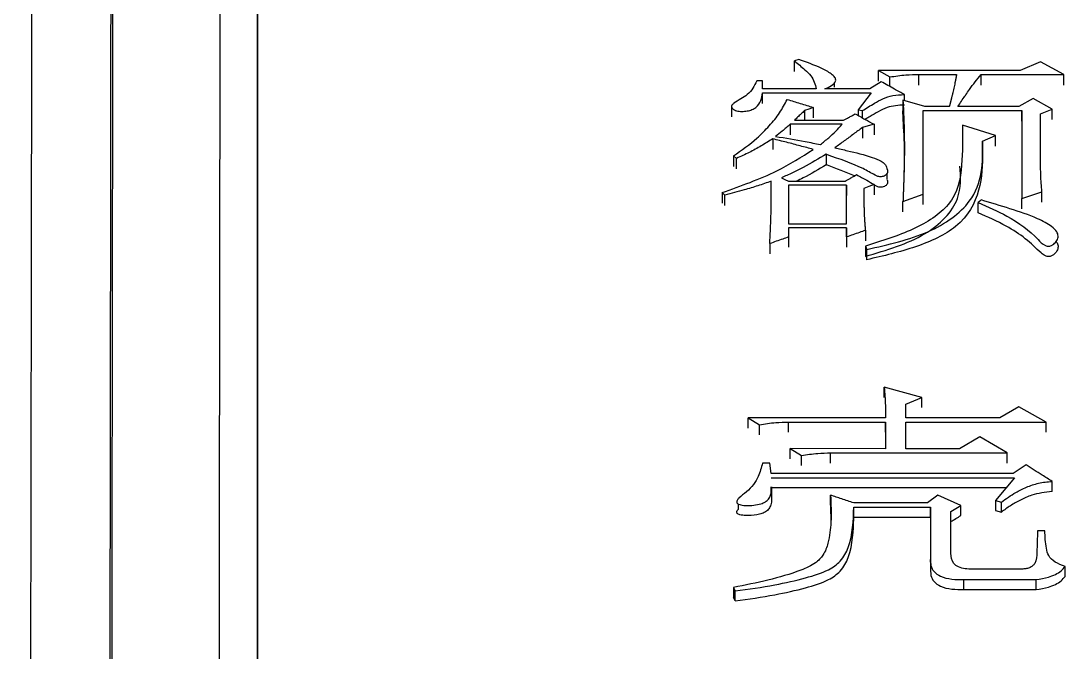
# Model space of a CAD drawing. Header units: millimetres. Extents: x 2028 to 4172, y 863 to 2379.
# Drawn here: x 2522.61 to 2530.41, y 2205.92 to 2210.64 of the extents above; entities that cross this region are included whole.
import ezdxf

# ---------------------------------------------------------------- set-up
doc = ezdxf.new("R2010")
doc.units = ezdxf.units.MM

msp = doc.modelspace()

# ---------------------------------------------------------------- linework, layer by layer
at = {"color": 7, "linetype": 'Continuous', "lineweight": 25}
for p, q in [((2528.4188, 2210.354), (2528.3864, 2210.3422)), ((2528.3864, 2210.2633), (2528.3864, 2210.3422)), ((2530.2253, 2210.3362), (2530.0738, 2210.2706)), ((2530.3984, 2210.2408), (2530.2253, 2210.3362)), ((2529.0137, 2210.2706), (2529.1003, 2210.2229)), ((2530.0738, 2210.2706), (2529.0137, 2210.2706)), ((2529.0137, 2210.1918), (2529.0137, 2210.2706)), ((2528.1484, 2210.193), (2528.1051, 2210.193)), ((2528.1484, 2210.1331), (2528.1484, 2210.193)), ((2528.6848, 2210.2234), (2528.6848, 2210.2253)), ((2528.6848, 2210.1461), (2528.6848, 2210.181)), ((2529.0354, 2210.187), (2528.9488, 2210.1331)), ((2529.1003, 2210.1511), (2529.1003, 2210.2229)), ((2529.3166, 2210.2408), (2529.5979, 2210.2408)), ((2529.3166, 2210.162), (2529.3166, 2210.2408)), ((2529.7818, 2210.2408), (2530.3984, 2210.2408)), ((2530.3984, 2210.162), (2530.3984, 2210.2408)), ((2528.5486, 2210.1331), (2528.1484, 2210.1331)), ((2528.1484, 2210.0246), (2528.1484, 2210.1032)), ((2528.9488, 2210.1331), (2528.6135, 2210.1331)), ((2528.9597, 2210.1032), (2528.8623, 2209.9771)), ((2529.2085, 2210.046), (2529.2085, 2210.0912)), ((2529.1976, 2210.0492), (2529.1976, 2209.9702)), ((2529.3599, 2210.0011), (2529.1976, 2210.0492)), ((2530.1712, 2210.0612), (2530.063, 2210.0011)), ((2530.3118, 2209.9831), (2530.1712, 2210.0612)), ((2527.9173, 2210.0033), (2527.9173, 2209.9243)), ((2528.4621, 2209.9711), (2528.4621, 2209.8988)), ((2528.527, 2209.9951), (2528.527, 2209.9167)), ((2528.8623, 2209.9771), (2528.8623, 2209.935)), ((2528.8623, 2209.9771), (2528.8948, 2209.9711)), ((2529.203, 2209.8053), (2529.1976, 2209.9702)), ((2529.3491, 2209.9711), (2530.0847, 2209.9711)), ((2529.3491, 2209.3463), (2529.3491, 2209.9711)), ((2529.5438, 2210.0011), (2529.3599, 2210.0011)), ((2530.063, 2210.0011), (2529.6087, 2210.0011)), ((2530.0847, 2209.9711), (2530.0847, 2209.3157)), ((2530.0847, 2209.8926), (2530.0847, 2209.9711)), ((2530.2253, 2209.947), (2530.3118, 2209.9831)), ((2530.2253, 2209.578), (2530.2253, 2209.947)), ((2530.3118, 2209.9046), (2530.3118, 2209.9831)), ((2528.7433, 2209.8687), (2528.3539, 2209.8687)), ((2528.3539, 2209.8687), (2528.3539, 2209.7904)), ((2528.3863, 2209.8988), (2528.7541, 2209.8988)), ((2528.9813, 2209.8687), (2528.9813, 2209.7904)), ((2529.89, 2209.7841), (2529.6412, 2209.8626)), ((2528.8948, 2209.8445), (2528.8948, 2209.7663)), ((2529.7926, 2209.7418), (2529.89, 2209.7841)), ((2529.89, 2209.7059), (2529.89, 2209.7841)), ((2528.2241, 2209.76), (2528.2241, 2209.6818)), ((2529.7926, 2209.7418), (2529.7926, 2209.6636)), ((2527.932, 2209.6327), (2527.9537, 2209.6145)), ((2527.9537, 2209.5365), (2527.9537, 2209.6145)), ((2529.0796, 2209.4555), (2529.0796, 2209.5034)), ((2528.3431, 2209.444), (2528.765, 2209.444)), ((2528.3431, 2209.4135), (2528.3431, 2209.1255)), ((2528.7758, 2209.4135), (2528.3431, 2209.4135)), ((2528.7758, 2209.1255), (2528.7758, 2209.4135)), ((2528.7758, 2209.4135), (2528.7758, 2209.3357)), ((2528.9813, 2209.4196), (2528.9813, 2209.3418)), ((2527.8455, 2209.3586), (2527.8671, 2209.3402)), ((2527.8455, 2209.3586), (2527.8455, 2209.2805)), ((2527.8671, 2209.2625), (2527.8671, 2209.3402)), ((2528.2133, 2209.3527), (2528.2133, 2209.3658)), ((2528.7758, 2209.1255), (2528.7758, 2209.3354)), ((2529.1976, 2209.2912), (2529.3491, 2209.3463)), ((2529.3491, 2209.2686), (2529.3491, 2209.3463)), ((2530.0847, 2209.3157), (2530.2361, 2209.3646)), ((2530.0847, 2209.238), (2530.0847, 2209.3157)), ((2530.2361, 2209.2869), (2530.2361, 2209.3646)), ((2529.1976, 2209.2136), (2529.1976, 2209.2912)), ((2529.7601, 2209.207), (2529.7601, 2209.2851)), ((2528.3431, 2209.1255), (2528.7758, 2209.1255)), ((2528.7758, 2209.0947), (2528.3431, 2209.0947)), ((2528.3431, 2209.0947), (2528.3431, 2209.027)), ((2528.7758, 2209.027), (2528.7758, 2209.0947)), ((2528.7758, 2209.0947), (2528.7758, 2209.0173)), ((2528.9164, 2209.0763), (2528.9164, 2208.9989)), ((2528.3431, 2209.027), (2528.3431, 2208.9496)), ((2528.7758, 2209.027), (2528.7758, 2208.9496)), ((2530.3421, 2209.0696), (2530.3421, 2209.0718)), ((2528.2025, 2208.9776), (2528.2025, 2208.9003)), ((2528.9272, 2208.8571), (2528.9272, 2208.9344)), ((2530.342, 2208.9939), (2530.342, 2208.9951)), ((2529.3383, 2207.8279), (2529.057, 2207.904)), ((2529.057, 2207.8279), (2529.057, 2207.904)), ((2529.2193, 2207.777), (2529.3383, 2207.8279)), ((2529.3383, 2207.7518), (2529.3383, 2207.8279)), ((2529.2193, 2207.6752), (2529.2193, 2207.777)), ((2530.063, 2207.7579), (2529.9224, 2207.6752)), ((2530.2686, 2207.6433), (2530.063, 2207.7579)), ((2528.0402, 2207.6752), (2528.1267, 2207.6242)), ((2529.0679, 2207.6752), (2528.0402, 2207.6752)), ((2529.9224, 2207.6752), (2529.2193, 2207.6752)), ((2528.1267, 2207.5484), (2528.1267, 2207.6242)), ((2528.3431, 2207.6433), (2529.0679, 2207.6433)), ((2528.3431, 2207.5674), (2528.3431, 2207.6433)), ((2529.0679, 2207.6433), (2529.0679, 2207.4451)), ((2529.0679, 2207.5675), (2529.0679, 2207.6433)), ((2529.2193, 2207.6433), (2530.2686, 2207.6433)), ((2529.2193, 2207.4451), (2529.2193, 2207.6433)), ((2530.2686, 2207.5675), (2530.2686, 2207.6433)), ((2529.771, 2207.5347), (2529.6195, 2207.4451)), ((2529.9765, 2207.4131), (2529.771, 2207.5347)), ((2528.3539, 2207.4452), (2528.4405, 2207.3939)), ((2529.0679, 2207.4451), (2528.3539, 2207.4452)), ((2529.6195, 2207.4451), (2529.2193, 2207.4451)), ((2528.4405, 2207.3183), (2528.4405, 2207.3939)), ((2528.6568, 2207.3376), (2528.6568, 2207.4131)), ((2528.6568, 2207.4131), (2529.9765, 2207.4131)), ((2529.9765, 2207.3375), (2529.9765, 2207.4131)), ((2528.2025, 2207.3361), (2528.1484, 2207.3361)), ((2528.2133, 2207.259), (2528.2025, 2207.3361)), ((2530.1171, 2207.3232), (2530.0198, 2207.2589)), ((2530.0198, 2207.2589), (2528.2133, 2207.259)), ((2528.2133, 2207.2268), (2530.0306, 2207.2268)), ((2530.0306, 2207.2268), (2529.89, 2207.059)), ((2529.9674, 2207.1514), (2528.2133, 2207.1514)), ((2528.2179, 2207.0837), (2528.2179, 2207.1595)), ((2530.3119, 2207.1257), (2530.3119, 2207.201)), ((2527.9665, 2207.0694), (2527.9665, 2207.0678)), ((2528.6568, 2207.0226), (2528.6568, 2207.0978)), ((2529.4573, 2207.0978), (2529.3816, 2207.0396)), ((2529.6304, 2207.0202), (2529.4573, 2207.0978)), ((2529.89, 2207.059), (2529.9332, 2207.0461)), ((2529.89, 2207.059), (2529.89, 2206.9839)), ((2529.9332, 2206.971), (2529.9332, 2207.0461)), ((2527.9665, 2207.0319), (2527.9665, 2206.9938)), ((2528.6568, 2207.0226), (2528.6582, 2206.8913)), ((2529.3816, 2207.0396), (2528.8299, 2207.0397)), ((2528.8299, 2206.9323), (2528.8299, 2207.0073)), ((2528.8299, 2207.0073), (2529.4032, 2207.0073)), ((2528.8304, 2206.9023), (2528.8304, 2206.9779)), ((2529.4032, 2207.0073), (2529.4032, 2206.6174)), ((2529.4032, 2206.9323), (2529.4032, 2207.0073)), ((2529.5546, 2206.9749), (2529.6304, 2207.0202)), ((2529.5546, 2206.6631), (2529.5546, 2206.9749)), ((2529.6304, 2206.9452), (2529.6304, 2207.0202)), ((2529.89, 2206.9839), (2529.9332, 2206.971)), ((2528.8299, 2206.9323), (2529.4032, 2206.9323)), ((2529.4032, 2206.9323), (2529.4032, 2206.5428)), ((2530.2578, 2206.8323), (2530.2037, 2206.8323)), ((2529.4032, 2206.5974), (2529.4032, 2206.6174)), ((2529.4032, 2206.6004), (2529.4032, 2206.5258)), ((2530.0847, 2206.5455), (2529.7169, 2206.5455)), ((2530.4092, 2206.4907), (2530.4092, 2206.5651)), ((2529.652, 2206.467), (2530.1929, 2206.467)), ((2529.652, 2206.3927), (2529.652, 2206.467)), ((2530.1929, 2206.3927), (2530.1929, 2206.467)), ((2527.932, 2206.4081), (2527.9429, 2206.3819)), ((2527.9429, 2206.3076), (2527.9429, 2206.3819)), ((2529.652, 2206.3927), (2530.1929, 2206.3927)), ((2527.9429, 2206.3076), (2527.932, 2206.3338))]:
    msp.add_line(p, q, dxfattribs=at)
at = {"color": 7, "linetype": 'Continuous', "lineweight": 25, "flags": 128}
for points in [[(2529.7818, 2210.162), (2529.7818, 2210.1891), (2529.7818, 2210.2149), (2529.7818, 2210.2408)], [(2528.1484, 2210.1032), (2528.554, 2210.1032), (2528.9597, 2210.1032)], [(2528.527, 2209.9951), (2528.4945, 2209.9831), (2528.4621, 2209.9711)], [(2528.9813, 2209.8687), (2528.938, 2209.8566), (2528.8948, 2209.8445)], [(2527.932, 2209.6327), (2527.932, 2209.6041), (2527.932, 2209.5792), (2527.932, 2209.5547)], [(2528.6244, 2209.6449), (2528.6244, 2209.6219), (2528.6244, 2209.599), (2528.6244, 2209.5664)], [(2528.289, 2209.4684), (2528.316, 2209.4562), (2528.3431, 2209.444)], [(2528.9813, 2209.4196), (2528.9434, 2209.4044), (2528.9056, 2209.3891)], [(2529.7817, 2209.3034), (2529.7709, 2209.2942), (2529.7601, 2209.2851)], [(2528.9164, 2208.9591), (2528.9164, 2208.9275), (2528.9164, 2208.9045), (2528.9164, 2208.8818)], [(2528.0402, 2207.5994), (2528.0402, 2207.6183), (2528.0402, 2207.6372), (2528.0402, 2207.6752)], [(2528.3539, 2207.3696), (2528.3539, 2207.3884), (2528.3539, 2207.4073), (2528.3539, 2207.4452)], [(2527.932, 2206.4081), (2527.932, 2206.3775), (2527.932, 2206.3556), (2527.932, 2206.3338)]]:
    msp.add_lwpolyline(points, dxfattribs=at)
at = {"color": 7, "linetype": 'Continuous', "lineweight": 25}
for points, knots in [([(2524.3746, 2225.165), (2524.3746, 2225.0609), (2524.3747, 2224.5402), (2524.3748, 2223.1733), (2524.3748, 2221.0134), (2524.3749, 2218.395), (2524.3749, 2215.9324), (2524.375, 2212.4246), (2524.375, 2209.2817), (2524.375, 2204.9666), (2524.3751, 2200.2795), (2524.3751, 2195.1473), (2524.3751, 2189.7238), (2524.3752, 2185.1651), (2524.3753, 2179.2426), (2524.3753, 2174.3368), (2524.3754, 2167.6579), (2524.3755, 2163.3651), (2524.3755, 2160.364)], [0, 0, 0, 0, 0.020124, 0.100733, 0.181328, 0.221587, 0.302184, 0.342442, 0.423039, 0.463298, 0.543894, 0.624491, 0.664749, 0.745346, 0.785604, 0.8662, 0.906458, 1, 1, 1, 1]), ([(2524.3751, 2194.075), (2524.3751, 2195.2597), (2524.3751, 2197.5132), (2524.375, 2201.5535), (2524.375, 2205.261), (2524.375, 2209.4957), (2524.3749, 2212.5696), (2524.3749, 2215.9818), (2524.3748, 2218.9593), (2524.3748, 2221.3027), (2524.3747, 2223.2432), (2524.3746, 2223.9769), (2524.3746, 2224.4737)], [0, 0, 0, 0, 0.072858, 0.13859, 0.270184, 0.335916, 0.467513, 0.533245, 0.664841, 0.796434, 0.862166, 1, 1, 1, 1]), ([(2522.706, 2224.2169), (2522.7061, 2224.2453), (2522.7064, 2224.3337), (2522.7051, 2223.3474), (2522.7021, 2221.3345), (2522.6975, 2218.2718), (2522.6923, 2214.8835), (2522.6872, 2211.5461), (2522.6826, 2208.4765), (2522.677, 2204.8331), (2522.6704, 2200.5623), (2522.6632, 2195.9166), (2522.6555, 2190.9698), (2522.6473, 2185.7995), (2522.6383, 2180.1151), (2522.6284, 2173.9181), (2522.6177, 2167.2343), (2522.6102, 2162.5436), (2522.6063, 2160.1495)], [0, 0, 0, 0, 0.039342, 0.122943, 0.206183, 0.289063, 0.371582, 0.416612, 0.465601, 0.518547, 0.575452, 0.636313, 0.690059, 0.746552, 0.805793, 0.867782, 0.932518, 1, 1, 1, 1]), ([(2523.2113, 2160.014), (2523.2159, 2163.3132), (2523.225, 2169.9117), (2523.2379, 2179.3418), (2523.25, 2188.2224), (2523.2609, 2196.3801), (2523.2707, 2203.6804), (2523.2789, 2209.9982), (2523.2857, 2215.2203), (2523.2907, 2219.2768), (2523.2939, 2222.0248), (2523.2954, 2223.4708), (2523.295, 2223.4476), (2523.2948, 2223.4389)], [0, 0, 0, 0, 0.094309, 0.188619, 0.282928, 0.377238, 0.471547, 0.565857, 0.660166, 0.754475, 0.848785, 0.943094, 1, 1, 1, 1]), ([(2523.2253, 2159.9653), (2523.2286, 2162.3509), (2523.2351, 2167.0575), (2523.2443, 2173.8068), (2523.253, 2180.1494), (2523.261, 2186.0445), (2523.2684, 2191.4751), (2523.2761, 2197.2081), (2523.2837, 2202.9768), (2523.2909, 2208.4571), (2523.2967, 2212.9241), (2523.3012, 2216.4473), (2523.3045, 2219.1093), (2523.3067, 2221.0122), (2523.308, 2222.2309), (2523.3086, 2222.9479), (2523.3084, 2222.9788), (2523.3083, 2222.9935)], [0, 0, 0, 0, 0.06854, 0.13522, 0.200041, 0.263001, 0.324101, 0.38334, 0.468684, 0.549845, 0.626823, 0.699617, 0.768227, 0.832652, 0.892892, 0.948946, 1, 1, 1, 1]), ([(2524.1064, 2222.2397), (2524.1065, 2222.2517), (2524.1068, 2222.364), (2524.1066, 2222.0113), (2524.1061, 2221.4414), (2524.1055, 2220.8947), (2524.1048, 2220.2205), (2524.1039, 2219.4124), (2524.1027, 2218.4725), (2524.1015, 2217.4009), (2524.0993, 2215.6914), (2524.096, 2213.0052), (2524.0908, 2208.8554), (2524.0841, 2203.6391), (2524.0768, 2198.0322), (2524.0691, 2192.355), (2524.0617, 2186.8879), (2524.0535, 2180.875), (2524.0445, 2174.3274), (2524.0347, 2167.2846), (2524.0279, 2162.3422), (2524.0244, 2159.8282)], [0, 0, 0, 0, 0.008365, 0.077995, 0.107986, 0.138061, 0.168221, 0.198465, 0.228793, 0.259205, 0.289702, 0.358895, 0.433683, 0.514064, 0.600037, 0.66048, 0.723411, 0.788828, 0.856732, 0.927123, 1, 1, 1, 1]), ([(2528.3864, 2210.3422), (2528.4128, 2210.3206), (2528.4563, 2210.2851), (2528.5109, 2210.2332), (2528.5377, 2210.1839), (2528.545, 2210.15), (2528.5486, 2210.1331)], [0, 0, 0, 0, 0.34464, 0.565757, 0.783533, 1, 1, 1, 1]), ([(2528.6135, 2210.1331), (2528.6308, 2210.1407), (2528.6649, 2210.1555), (2528.6994, 2210.1868), (2528.6923, 2210.2213), (2528.6518, 2210.2548), (2528.563, 2210.3022), (2528.4761, 2210.3334), (2528.4188, 2210.354)], [0, 0, 0, 0, 0.121652, 0.238643, 0.329835, 0.425879, 0.621221, 1, 1, 1, 1]), ([(2528.1051, 2210.193), (2528.0873, 2210.1566), (2528.0552, 2210.0909), (2527.9587, 2210.0459), (2527.9173, 2210.0124), (2527.9165, 2209.9965), (2527.9248, 2209.9844), (2527.9374, 2209.9754), (2527.9606, 2209.9674), (2527.9943, 2209.9638), (2528.0343, 2209.9673), (2528.0701, 2209.9779), (2528.1133, 2210.0016), (2528.1387, 2210.047), (2528.1451, 2210.0845), (2528.1484, 2210.1032)], [0, 0, 0, 0, 0.230957, 0.41792, 0.453924, 0.487897, 0.511171, 0.535166, 0.56028, 0.61217, 0.662892, 0.713404, 0.762519, 0.88154, 1, 1, 1, 1]), ([(2529.2085, 2210.0912), (2529.1835, 2210.105), (2529.1422, 2210.1279), (2529.0845, 2210.1598), (2529.0517, 2210.1779), (2529.0354, 2210.187)], [0, 0, 0, 0, 0.432628, 0.716314, 1, 1, 1, 1]), ([(2529.1003, 2210.2229), (2529.14, 2210.2288), (2529.2112, 2210.2394), (2529.2843, 2210.2404), (2529.3166, 2210.2408)], [0, 0, 0, 0, 0.558835, 1, 1, 1, 1]), ([(2529.5979, 2210.2408), (2529.5976, 2210.239), (2529.5969, 2210.2355), (2529.5961, 2210.2311), (2529.5953, 2210.2267), (2529.5946, 2210.2232), (2529.5939, 2210.2197), (2529.5933, 2210.2162), (2529.5926, 2210.2127), (2529.5918, 2210.2083), (2529.5911, 2210.2048), (2529.5903, 2210.2004), (2529.5894, 2210.196), (2529.5884, 2210.1908), (2529.5874, 2210.1855), (2529.5863, 2210.1802), (2529.5853, 2210.175), (2529.5832, 2210.1645), (2529.5784, 2210.1417), (2529.5732, 2210.1189), (2529.5691, 2210.1013), (2529.5674, 2210.0943), (2529.5657, 2210.0873), (2529.5635, 2210.0786), (2529.5618, 2210.0715), (2529.56, 2210.0645), (2529.5587, 2210.0593), (2529.5576, 2210.0549), (2529.5565, 2210.0505), (2529.5556, 2210.047), (2529.5547, 2210.0435), (2529.5538, 2210.04), (2529.5529, 2210.0365), (2529.5518, 2210.0321), (2529.5509, 2210.0286), (2529.5498, 2210.0242), (2529.5489, 2210.0207), (2529.548, 2210.0172), (2529.547, 2210.0137), (2529.5461, 2210.0102), (2529.545, 2210.0057), (2529.5443, 2210.003), (2529.5438, 2210.0011)], [0, 0, 0, 0, 0.021952, 0.043903, 0.054879, 0.07683, 0.087806, 0.098782, 0.120733, 0.131709, 0.15366, 0.164636, 0.186587, 0.208539, 0.23049, 0.252442, 0.274393, 0.296345, 0.384151, 0.559767, 0.581718, 0.603669, 0.647572, 0.669524, 0.713427, 0.735378, 0.75733, 0.779281, 0.790257, 0.812208, 0.823184, 0.83416, 0.856111, 0.867087, 0.889038, 0.900014, 0.921965, 0.932941, 0.943917, 0.965868, 0.976844, 1, 1, 1, 1]), ([(2529.6087, 2210.0011), (2529.6259, 2210.0276), (2529.6453, 2210.0573), (2529.6741, 2210.1001), (2529.7111, 2210.1545), (2529.7516, 2210.204), (2529.7818, 2210.2408)], [0, 0, 0, 0, 0.325176, 0.365823, 0.528414, 1, 1, 1, 1]), ([(2528.8948, 2209.9711), (2528.9247, 2209.9897), (2528.974, 2210.0204), (2529.046, 2210.0615), (2529.1218, 2210.0878), (2529.1793, 2210.0901), (2529.2085, 2210.0912)], [0, 0, 0, 0, 0.3343851, 0.5522025, 0.7732716, 1, 1, 1, 1]), ([(2527.932, 2209.6327), (2527.9925, 2209.6757), (2528.0918, 2209.7463), (2528.1998, 2209.8571), (2528.2801, 2209.9532), (2528.3149, 2210.0213), (2528.3322, 2210.0552)], [0, 0, 0, 0, 0.34436, 0.564684, 0.783385, 1, 1, 1, 1]), ([(2528.3322, 2210.0552), (2528.3647, 2210.0452), (2528.4296, 2210.0252), (2528.4945, 2210.0052), (2528.527, 2209.9951)], [0, 0, 0, 0, 0.5, 1, 1, 1, 1]), ([(2529.2085, 2210.0121), (2529.1861, 2210.0113), (2529.1416, 2210.0098), (2529.0723, 2209.9945), (2529.0126, 2209.9633), (2528.9594, 2209.9328), (2528.9279, 2209.913), (2528.9157, 2209.9052)], [0, 0, 0, 0, 0.190302, 0.378151, 0.615576, 0.850553, 1, 1, 1, 1]), ([(2529.1976, 2210.0492), (2529.2002, 2209.9929), (2529.2054, 2209.8804), (2529.2082, 2209.753), (2529.2081, 2209.6803), (2529.208, 2209.6626), (2529.208, 2209.6573), (2529.2079, 2209.6519), (2529.2079, 2209.6466), (2529.2078, 2209.6413), (2529.2078, 2209.6342), (2529.2077, 2209.6271), (2529.2076, 2209.62), (2529.2075, 2209.6146), (2529.2074, 2209.6093), (2529.2074, 2209.604), (2529.2073, 2209.5986), (2529.2072, 2209.5933), (2529.2071, 2209.5862), (2529.2069, 2209.5791), (2529.2068, 2209.572), (2529.2067, 2209.5666), (2529.2066, 2209.5613), (2529.2064, 2209.5559), (2529.2063, 2209.5506), (2529.2062, 2209.5453), (2529.2061, 2209.5399), (2529.2059, 2209.5346), (2529.2058, 2209.5275), (2529.2056, 2209.5203), (2529.2054, 2209.5132), (2529.2052, 2209.5079), (2529.2051, 2209.5025), (2529.2049, 2209.4972), (2529.2048, 2209.4918), (2529.2046, 2209.4865), (2529.2044, 2209.4793), (2529.2042, 2209.4722), (2529.204, 2209.4651), (2529.2038, 2209.4597), (2529.2036, 2209.4544), (2529.2034, 2209.449), (2529.2033, 2209.4437), (2529.2031, 2209.4383), (2529.2029, 2209.433), (2529.2027, 2209.4276), (2529.2025, 2209.4205), (2529.2022, 2209.4133), (2529.202, 2209.4062), (2529.2018, 2209.4008), (2529.2016, 2209.3955), (2529.2014, 2209.3901), (2529.2012, 2209.3847), (2529.201, 2209.3794), (2529.2007, 2209.3722), (2529.2005, 2209.3651), (2529.2002, 2209.3579), (2529.2, 2209.3525), (2529.1998, 2209.3472), (2529.1996, 2209.3418), (2529.1994, 2209.3364), (2529.1992, 2209.3311), (2529.199, 2209.3257), (2529.1987, 2209.3185), (2529.1984, 2209.3114), (2529.1982, 2209.3042), (2529.1979, 2209.2981), (2529.1977, 2209.2938), (2529.1976, 2209.2912)], [0, 0, 0, 0, 0.22469, 0.449389, 0.505561, 0.512583, 0.519604, 0.526626, 0.533647, 0.540669, 0.547691, 0.561734, 0.568755, 0.575777, 0.582798, 0.58982, 0.596841, 0.603863, 0.610884, 0.624927, 0.631949, 0.638971, 0.645992, 0.653014, 0.660035, 0.667057, 0.674078, 0.6811, 0.688121, 0.702164, 0.709186, 0.716207, 0.723229, 0.730251, 0.737272, 0.744294, 0.751315, 0.765358, 0.77238, 0.779401, 0.786423, 0.793444, 0.800466, 0.807487, 0.814509, 0.821531, 0.828552, 0.842595, 0.849617, 0.856638, 0.86366, 0.870681, 0.877703, 0.884724, 0.891746, 0.905789, 0.912811, 0.919832, 0.926854, 0.933875, 0.940897, 0.947918, 0.95494, 0.961961, 0.976004, 0.983026, 0.990048, 1, 1, 1, 1]), ([(2528.4621, 2209.9711), (2528.4529, 2209.9624), (2528.4358, 2209.946), (2528.4105, 2209.9219), (2528.3944, 2209.9065), (2528.3863, 2209.8988)], [0, 0, 0, 0, 0.361282, 0.680641, 1, 1, 1, 1]), ([(2528.7541, 2209.8988), (2528.7666, 2209.9058), (2528.7873, 2209.9173), (2528.8161, 2209.9334), (2528.8325, 2209.9425), (2528.8407, 2209.947)], [0, 0, 0, 0, 0.432649, 0.716324, 1, 1, 1, 1]), ([(2528.8407, 2209.947), (2528.8532, 2209.9401), (2528.8781, 2209.9262), (2528.925, 2209.9001), (2528.9594, 2209.8809), (2528.9813, 2209.8687)], [0, 0, 0, 0, 0.266242, 0.532485, 1, 1, 1, 1]), ([(2528.8948, 2209.9169), (2528.8948, 2209.9177), (2528.8948, 2209.9272), (2528.8948, 2209.9452), (2528.8948, 2209.9625), (2528.8948, 2209.9711)], [0, 0, 0, 0, 0.046124, 0.523062, 1, 1, 1, 1]), ([(2528.3539, 2209.8687), (2528.3441, 2209.8601), (2528.3244, 2209.8428), (2528.2888, 2209.8125), (2528.262, 2209.7911), (2528.2457, 2209.7781)], [0, 0, 0, 0, 0.280921, 0.561854, 1, 1, 1, 1]), ([(2528.5811, 2209.7176), (2528.6019, 2209.7344), (2528.6421, 2209.7669), (2528.696, 2209.8175), (2528.7275, 2209.8516), (2528.7433, 2209.8687)], [0, 0, 0, 0, 0.349925, 0.674457, 1, 1, 1, 1]), ([(2529.6412, 2209.8626), (2529.6427, 2209.7638), (2529.6459, 2209.5664), (2529.594, 2209.2725), (2529.2787, 2209.0708), (2529.0387, 2208.9968), (2528.9164, 2208.9591)], [0, 0, 0, 0, 0.273656, 0.546764, 0.768873, 1, 1, 1, 1]), ([(2528.2457, 2209.7781), (2528.3198, 2209.7661), (2528.4325, 2209.7479), (2528.5431, 2209.7253), (2528.5811, 2209.7176)], [0, 0, 0, 0, 0.65698, 1, 1, 1, 1]), ([(2528.8948, 2209.8445), (2528.8725, 2209.8282), (2528.8271, 2209.7949), (2528.7586, 2209.7445), (2528.7123, 2209.7104), (2528.6892, 2209.6933)], [0, 0, 0, 0, 0.32488, 0.66244, 1, 1, 1, 1]), ([(2529.2037, 2209.8075), (2529.2049, 2209.7561), (2529.2068, 2209.6812), (2529.2061, 2209.5694), (2529.2051, 2209.5132), (2529.2042, 2209.4737), (2529.2039, 2209.4648), (2529.2038, 2209.4607)], [0, 0, 0, 0, 0.473463, 0.690195, 0.834332, 0.924078, 1, 1, 1, 1]), ([(2528.2241, 2209.76), (2528.1955, 2209.7423), (2528.139, 2209.7073), (2528.0505, 2209.6573), (2527.986, 2209.6288), (2527.9537, 2209.6145)], [0, 0, 0, 0, 0.3384511, 0.6681197, 1, 1, 1, 1]), ([(2528.5269, 2209.6812), (2528.4949, 2209.69), (2528.4287, 2209.7081), (2528.3278, 2209.7344), (2528.2587, 2209.7514), (2528.2241, 2209.76)], [0, 0, 0, 0, 0.320379, 0.660141, 1, 1, 1, 1]), ([(2528.9272, 2208.9344), (2529.0866, 2208.9699), (2529.397, 2209.0392), (2529.7969, 2209.3273), (2529.7942, 2209.5856), (2529.7926, 2209.7418)], [0, 0, 0, 0, 0.294377, 0.573566, 1, 1, 1, 1]), ([(2527.8455, 2209.3586), (2527.9872, 2209.4086), (2528.2384, 2209.4974), (2528.4394, 2209.6254), (2528.5269, 2209.6812)], [0, 0, 0, 0, 0.56421, 1, 1, 1, 1]), ([(2528.6244, 2209.6449), (2528.5681, 2209.6112), (2528.4872, 2209.5628), (2528.3719, 2209.5064), (2528.3166, 2209.4811), (2528.289, 2209.4684)], [0, 0, 0, 0, 0.53234, 0.766047, 1, 1, 1, 1]), ([(2528.6892, 2209.6933), (2528.7206, 2209.6861), (2528.8147, 2209.6645), (2528.9328, 2209.635), (2529.0277, 2209.6011), (2529.0664, 2209.5711), (2529.0776, 2209.5428), (2529.0833, 2209.5181), (2529.0806, 2209.5015), (2529.0721, 2209.49), (2529.059, 2209.4821), (2529.0429, 2209.4774), (2529.0259, 2209.4766), (2529.0071, 2209.4802), (2528.9655, 2209.5017), (2528.8538, 2209.5666), (2528.7198, 2209.6091), (2528.6272, 2209.6438), (2528.6244, 2209.6449)], [0, 0, 0, 0, 0.09118, 0.273688, 0.348082, 0.385671, 0.439079, 0.473308, 0.494951, 0.511315, 0.527714, 0.54364, 0.558961, 0.57304, 0.596062, 0.704689, 0.991099, 1, 1, 1, 1]), ([(2529.7926, 2209.6632), (2529.7909, 2209.5676), (2529.7875, 2209.3762), (2529.643, 2209.1022), (2529.2947, 2208.942), (2529.051, 2208.8855), (2528.9272, 2208.8568)], [0, 0, 0, 0, 0.271412, 0.543735, 0.768302, 1, 1, 1, 1]), ([(2528.6244, 2209.5664), (2528.5685, 2209.5324), (2528.4977, 2209.4895), (2528.4195, 2209.4519), (2528.4031, 2209.444)], [0, 0, 0, 0, 0.790335, 1, 1, 1, 1]), ([(2528.8358, 2209.484), (2528.7685, 2209.5108), (2528.6985, 2209.5387), (2528.6272, 2209.5653), (2528.6244, 2209.5664)], [0, 0, 0, 0, 0.960262, 1, 1, 1, 1]), ([(2528.9164, 2208.8815), (2529.0748, 2208.9286), (2529.3821, 2209.0201), (2529.6399, 2209.2918), (2529.6284, 2209.4751), (2529.6233, 2209.5568)], [0, 0, 0, 0, 0.37073, 0.719298, 1, 1, 1, 1]), ([(2530.2361, 2209.3646), (2530.2343, 2209.3858), (2530.2305, 2209.4282), (2530.2266, 2209.4993), (2530.2258, 2209.5492), (2530.2253, 2209.578)], [0, 0, 0, 0, 0.29749, 0.594994, 1, 1, 1, 1]), ([(2528.765, 2209.444), (2528.7774, 2209.4511), (2528.7981, 2209.4627), (2528.8269, 2209.479), (2528.8433, 2209.4882), (2528.8515, 2209.4928)], [0, 0, 0, 0, 0.432649, 0.716324, 1, 1, 1, 1]), ([(2528.8515, 2209.4928), (2528.864, 2209.4858), (2528.8889, 2209.4717), (2528.9322, 2209.4473), (2528.963, 2209.43), (2528.9813, 2209.4196)], [0, 0, 0, 0, 0.288429, 0.576858, 1, 1, 1, 1]), ([(2528.2133, 2209.444), (2528.1803, 2209.4322), (2528.1143, 2209.4086), (2527.9982, 2209.3747), (2527.9152, 2209.3528), (2527.8671, 2209.3402)], [0, 0, 0, 0, 0.296607, 0.593255, 1, 1, 1, 1]), ([(2528.2025, 2208.9776), (2528.2028, 2208.9844), (2528.2035, 2208.998), (2528.2043, 2209.0151), (2528.205, 2209.0287), (2528.2055, 2209.0389), (2528.2059, 2209.0474), (2528.2063, 2209.0559), (2528.2068, 2209.0678), (2528.2076, 2209.0848), (2528.2083, 2209.1018), (2528.209, 2209.1188), (2528.2095, 2209.1324), (2528.2102, 2209.1493), (2528.2106, 2209.1629), (2528.2111, 2209.1799), (2528.2115, 2209.1934), (2528.2118, 2209.207), (2528.2121, 2209.2205), (2528.2124, 2209.2341), (2528.2126, 2209.251), (2528.2128, 2209.2629), (2528.2129, 2209.2747), (2528.213, 2209.2815), (2528.2131, 2209.2899), (2528.2131, 2209.2967), (2528.2132, 2209.3034), (2528.2132, 2209.3102), (2528.2132, 2209.317), (2528.2133, 2209.3254), (2528.2133, 2209.3322), (2528.2133, 2209.3406), (2528.2133, 2209.3474), (2528.2134, 2209.3558), (2528.2134, 2209.3626), (2528.2134, 2209.3693), (2528.2134, 2209.3761), (2528.2134, 2209.3828), (2528.2134, 2209.3912), (2528.2134, 2209.398), (2528.2133, 2209.4064), (2528.2133, 2209.4123), (2528.2133, 2209.4174), (2528.2133, 2209.4208), (2528.2133, 2209.4241), (2528.2133, 2209.4283), (2528.2133, 2209.4317), (2528.2133, 2209.4357), (2528.2133, 2209.4396), (2528.2133, 2209.4426), (2528.2133, 2209.444)], [0, 0, 0, 0, 0.043584, 0.087168, 0.10896, 0.130753, 0.152545, 0.163441, 0.185233, 0.228817, 0.272401, 0.294193, 0.337777, 0.35957, 0.403154, 0.424946, 0.46853, 0.490322, 0.512114, 0.555698, 0.577491, 0.621075, 0.631971, 0.653763, 0.664659, 0.686451, 0.697347, 0.708243, 0.730035, 0.740931, 0.762723, 0.773619, 0.795412, 0.806308, 0.8281, 0.838996, 0.849892, 0.871684, 0.88258, 0.904372, 0.915268, 0.93706, 0.942508, 0.947956, 0.958852, 0.9643, 0.975196, 0.980644, 0.990322, 1, 1, 1, 1]), ([(2528.9056, 2209.3891), (2528.9055, 2209.3545), (2528.9054, 2209.3178), (2528.9059, 2209.2788), (2528.906, 2209.2723), (2528.9061, 2209.2658), (2528.9062, 2209.2593), (2528.9063, 2209.2538), (2528.9064, 2209.2484), (2528.9065, 2209.2441), (2528.9066, 2209.2387), (2528.9068, 2209.2332), (2528.907, 2209.2246), (2528.9073, 2209.2159), (2528.9076, 2209.2072), (2528.9078, 2209.2007), (2528.9081, 2209.1942), (2528.9085, 2209.1855), (2528.9089, 2209.1779), (2528.9093, 2209.1703), (2528.9095, 2209.166), (2528.9098, 2209.1605), (2528.9102, 2209.1551), (2528.9107, 2209.1464), (2528.9113, 2209.1377), (2528.9121, 2209.1269), (2528.9128, 2209.1182), (2528.9137, 2209.1073), (2528.9145, 2209.0986), (2528.9154, 2209.0875), (2528.916, 2209.0808), (2528.9164, 2209.0763)], [0, 0, 0, 0, 0.332695, 0.353489, 0.374282, 0.395075, 0.415869, 0.436662, 0.447059, 0.467852, 0.478249, 0.499042, 0.519836, 0.561422, 0.582216, 0.603009, 0.623803, 0.644596, 0.686183, 0.69658, 0.717373, 0.72777, 0.748563, 0.769356, 0.810943, 0.831737, 0.873323, 0.894117, 0.935704, 0.956497, 1, 1, 1, 1]), ([(2529.079, 2209.4551), (2529.0805, 2209.449), (2529.0833, 2209.4381), (2529.0806, 2209.4232), (2529.0721, 2209.4118), (2529.0591, 2209.4038), (2529.0429, 2209.3991), (2529.0259, 2209.3983), (2529.0072, 2209.4019), (2528.9935, 2209.4089), (2528.9842, 2209.4139), (2528.9813, 2209.4155)], [0, 0, 0, 0, 0.167841, 0.302239, 0.404481, 0.506937, 0.606485, 0.702394, 0.790586, 0.934492, 1, 1, 1, 1]), ([(2529.7601, 2209.2851), (2529.8334, 2209.2526), (2530.0059, 2209.1763), (2530.1613, 2209.0605), (2530.2404, 2208.9723), (2530.2731, 2208.9593), (2530.2845, 2208.9576), (2530.296, 2208.9586), (2530.3102, 2208.9637), (2530.3302, 2208.9772), (2530.3496, 2209.0013), (2530.3605, 2209.0335), (2530.3468, 2209.0707), (2530.2972, 2209.1175), (2530.1801, 2209.1786), (2529.9974, 2209.2388), (2529.8538, 2209.2818), (2529.7817, 2209.3034)], [0, 0, 0, 0, 0.163724, 0.385241, 0.440262, 0.448909, 0.455116, 0.461357, 0.469621, 0.484499, 0.514444, 0.547094, 0.577932, 0.622921, 0.7083, 0.85364, 1, 1, 1, 1]), ([(2530.3413, 2208.9933), (2530.3427, 2208.9919), (2530.352, 2208.9823), (2530.3587, 2208.9607), (2530.353, 2208.9289), (2530.3341, 2208.9029), (2530.3121, 2208.887), (2530.2972, 2208.8814), (2530.2858, 2208.8799), (2530.2733, 2208.8816), (2530.2528, 2208.8897), (2530.1978, 2208.935), (2530.1183, 2209.0171), (2529.9591, 2209.1191), (2529.8313, 2209.1756), (2529.7601, 2209.207)], [0, 0, 0, 0, 0.0081439, 0.0563346, 0.1046803, 0.1662939, 0.1954869, 0.2077623, 0.2201697, 0.2307685, 0.2471045, 0.2947124, 0.5105369, 0.7270456, 1, 1, 1, 1]), ([(2528.9164, 2209.0763), (2528.9017, 2209.0711), (2528.8709, 2209.0603), (2528.824, 2209.0439), (2528.7919, 2209.0326), (2528.7758, 2209.027)], [0, 0, 0, 0, 0.3137275, 0.6568637, 1, 1, 1, 1]), ([(2528.3431, 2209.027), (2528.3284, 2209.0218), (2528.2976, 2209.011), (2528.2507, 2208.9946), (2528.2185, 2208.9833), (2528.2025, 2208.9776)], [0, 0, 0, 0, 0.313727, 0.656864, 1, 1, 1, 1]), ([(2528.9164, 2208.9591), (2528.9182, 2208.955), (2528.9218, 2208.9467), (2528.9254, 2208.9385), (2528.9272, 2208.9344)], [0, 0, 0, 0, 0.4999878, 1, 1, 1, 1]), ([(2529.057, 2207.904), (2529.0592, 2207.8815), (2529.0634, 2207.8364), (2529.0669, 2207.7602), (2529.0675, 2207.7064), (2529.0679, 2207.6752)], [0, 0, 0, 0, 0.296184, 0.592391, 1, 1, 1, 1]), ([(2528.1267, 2207.6242), (2528.1665, 2207.6305), (2528.2376, 2207.6419), (2528.3108, 2207.6429), (2528.3431, 2207.6433)], [0, 0, 0, 0, 0.558835, 1, 1, 1, 1]), ([(2528.4405, 2207.3939), (2528.4802, 2207.4002), (2528.5514, 2207.4117), (2528.6245, 2207.4127), (2528.6568, 2207.4131)], [0, 0, 0, 0, 0.558835, 1, 1, 1, 1]), ([(2528.1484, 2207.3361), (2528.1394, 2207.3028), (2528.119, 2207.2278), (2528.0549, 2207.138), (2527.9809, 2207.0878), (2527.9601, 2207.0612), (2527.9555, 2207.0492), (2527.9558, 2207.0414), (2527.9609, 2207.0347), (2527.9711, 2207.0287), (2527.9935, 2207.0221), (2528.0507, 2207.0176), (2528.1155, 2207.025), (2528.1708, 2207.0459), (2528.1975, 2207.0686), (2528.2148, 2207.1074), (2528.2131, 2207.1386), (2528.2119, 2207.1591)], [0, 0, 0, 0, 0.170188, 0.383877, 0.484872, 0.518136, 0.532323, 0.54667, 0.556258, 0.568733, 0.591032, 0.636489, 0.757265, 0.800785, 0.844304, 0.897642, 1, 1, 1, 1]), ([(2530.3119, 2207.201), (2530.2875, 2207.2163), (2530.2429, 2207.2443), (2530.178, 2207.2851), (2530.1374, 2207.3105), (2530.1171, 2207.3232)], [0, 0, 0, 0, 0.375031, 0.687515, 1, 1, 1, 1]), ([(2529.9332, 2207.0461), (2529.9677, 2207.0708), (2530.0249, 2207.1117), (2530.119, 2207.1588), (2530.2098, 2207.1907), (2530.2777, 2207.1975), (2530.3119, 2207.201)], [0, 0, 0, 0, 0.333231, 0.552095, 0.774458, 1, 1, 1, 1]), ([(2530.3119, 2207.1257), (2530.2595, 2207.1188), (2530.1739, 2207.1074), (2530.0746, 2207.062), (2529.9992, 2207.0195), (2529.9552, 2206.9871), (2529.9332, 2206.971)], [0, 0, 0, 0, 0.3464836, 0.5669547, 0.7845718, 1, 1, 1, 1]), ([(2528.6568, 2207.0978), (2528.6594, 2207.0309), (2528.6641, 2206.9113), (2528.6473, 2206.7606), (2528.6104, 2206.6557), (2528.5422, 2206.5823), (2528.3205, 2206.4861), (2528.1044, 2206.4427), (2527.932, 2206.4081)], [0, 0, 0, 0, 0.2081878, 0.3720191, 0.4668119, 0.5383008, 0.6316627, 1, 1, 1, 1]), ([(2528.2149, 2207.0837), (2528.2156, 2207.0742), (2528.2171, 2207.0517), (2528.2094, 2207.0197), (2528.1936, 2206.9883), (2528.1637, 2206.9666), (2528.1118, 2206.9513), (2528.0568, 2206.9444), (2528.0067, 2206.9453), (2527.981, 2206.9504), (2527.9673, 2206.9555), (2527.9592, 2206.9612), (2527.9555, 2206.9676), (2527.9561, 2206.9771), (2527.9598, 2206.9863), (2527.9658, 2206.9917), (2527.9676, 2206.9934)], [0, 0, 0, 0, 0.095266, 0.223884, 0.321828, 0.420683, 0.505255, 0.691393, 0.784602, 0.831831, 0.866417, 0.887089, 0.907953, 0.933031, 0.980131, 1, 1, 1, 1]), ([(2528.8299, 2207.0397), (2528.8149, 2207.0447), (2528.7849, 2207.0548), (2528.7272, 2207.0742), (2528.6845, 2207.0885), (2528.6568, 2207.0978)], [0, 0, 0, 0, 0.2600044, 0.5200088, 1, 1, 1, 1]), ([(2527.9429, 2206.3819), (2528.0428, 2206.3956), (2528.2222, 2206.4204), (2528.4555, 2206.4742), (2528.6303, 2206.5258), (2528.7432, 2206.6079), (2528.8232, 2206.7689), (2528.827, 2206.9065), (2528.8299, 2207.0073)], [0, 0, 0, 0, 0.205, 0.367779, 0.497733, 0.583522, 0.695132, 1, 1, 1, 1]), ([(2527.9429, 2206.3076), (2528.0428, 2206.3214), (2528.2222, 2206.3461), (2528.4555, 2206.3999), (2528.6303, 2206.4514), (2528.7432, 2206.5334), (2528.8232, 2206.6942), (2528.827, 2206.8316), (2528.8299, 2206.9323)], [0, 0, 0, 0, 0.205133, 0.367965, 0.498041, 0.58382, 0.695352, 1, 1, 1, 1]), ([(2529.5546, 2206.8999), (2529.5673, 2206.9075), (2529.5925, 2206.9226), (2529.6177, 2206.9376), (2529.6304, 2206.9452)], [0, 0, 0, 0, 0.499999, 1, 1, 1, 1]), ([(2530.2037, 2206.8323), (2530.2014, 2206.7791), (2530.198, 2206.6983), (2530.1979, 2206.6066), (2530.168, 2206.5683), (2530.144, 2206.5539), (2530.1145, 2206.5466), (2530.0947, 2206.5459), (2530.0847, 2206.5455)], [0, 0, 0, 0, 0.492006, 0.747357, 0.812482, 0.879737, 0.939347, 1, 1, 1, 1]), ([(2530.4092, 2206.5651), (2530.3825, 2206.5747), (2530.3303, 2206.5934), (2530.2818, 2206.6445), (2530.2621, 2206.7259), (2530.2596, 2206.7884), (2530.2578, 2206.8323)], [0, 0, 0, 0, 0.195659, 0.382955, 0.567145, 1, 1, 1, 1]), ([(2529.7169, 2206.5455), (2529.6986, 2206.5454), (2529.6622, 2206.5452), (2529.6109, 2206.5587), (2529.5605, 2206.5976), (2529.557, 2206.6363), (2529.5546, 2206.6631)], [0, 0, 0, 0, 0.19814, 0.3923, 0.578456, 1, 1, 1, 1]), ([(2529.4032, 2206.6174), (2529.4032, 2206.6019), (2529.4032, 2206.5708), (2529.4252, 2206.5247), (2529.4799, 2206.4859), (2529.562, 2206.4673), (2529.6218, 2206.4671), (2529.652, 2206.467)], [0, 0, 0, 0, 0.177785, 0.356958, 0.541697, 0.768829, 1, 1, 1, 1]), ([(2529.4045, 2206.5259), (2529.4047, 2206.5161), (2529.4051, 2206.4908), (2529.4254, 2206.4503), (2529.4798, 2206.4115), (2529.5621, 2206.393), (2529.6218, 2206.3928), (2529.652, 2206.3927)], [0, 0, 0, 0, 0.120477, 0.312003, 0.509571, 0.752605, 1, 1, 1, 1]), ([(2530.1929, 2206.467), (2530.2239, 2206.4719), (2530.2746, 2206.4798), (2530.3371, 2206.5038), (2530.3814, 2206.5308), (2530.4, 2206.5538), (2530.4092, 2206.5651)], [0, 0, 0, 0, 0.349141, 0.571236, 0.788179, 1, 1, 1, 1]), ([(2530.1929, 2206.3927), (2530.2239, 2206.3975), (2530.2746, 2206.4055), (2530.3371, 2206.4294), (2530.3814, 2206.4564), (2530.4, 2206.4793), (2530.4092, 2206.4907)], [0, 0, 0, 0, 0.349259, 0.57138, 0.788286, 1, 1, 1, 1])]:
    msp.add_open_spline(points, degree=3, knots=knots, dxfattribs=at)

doc.saveas('drawing.dxf')
